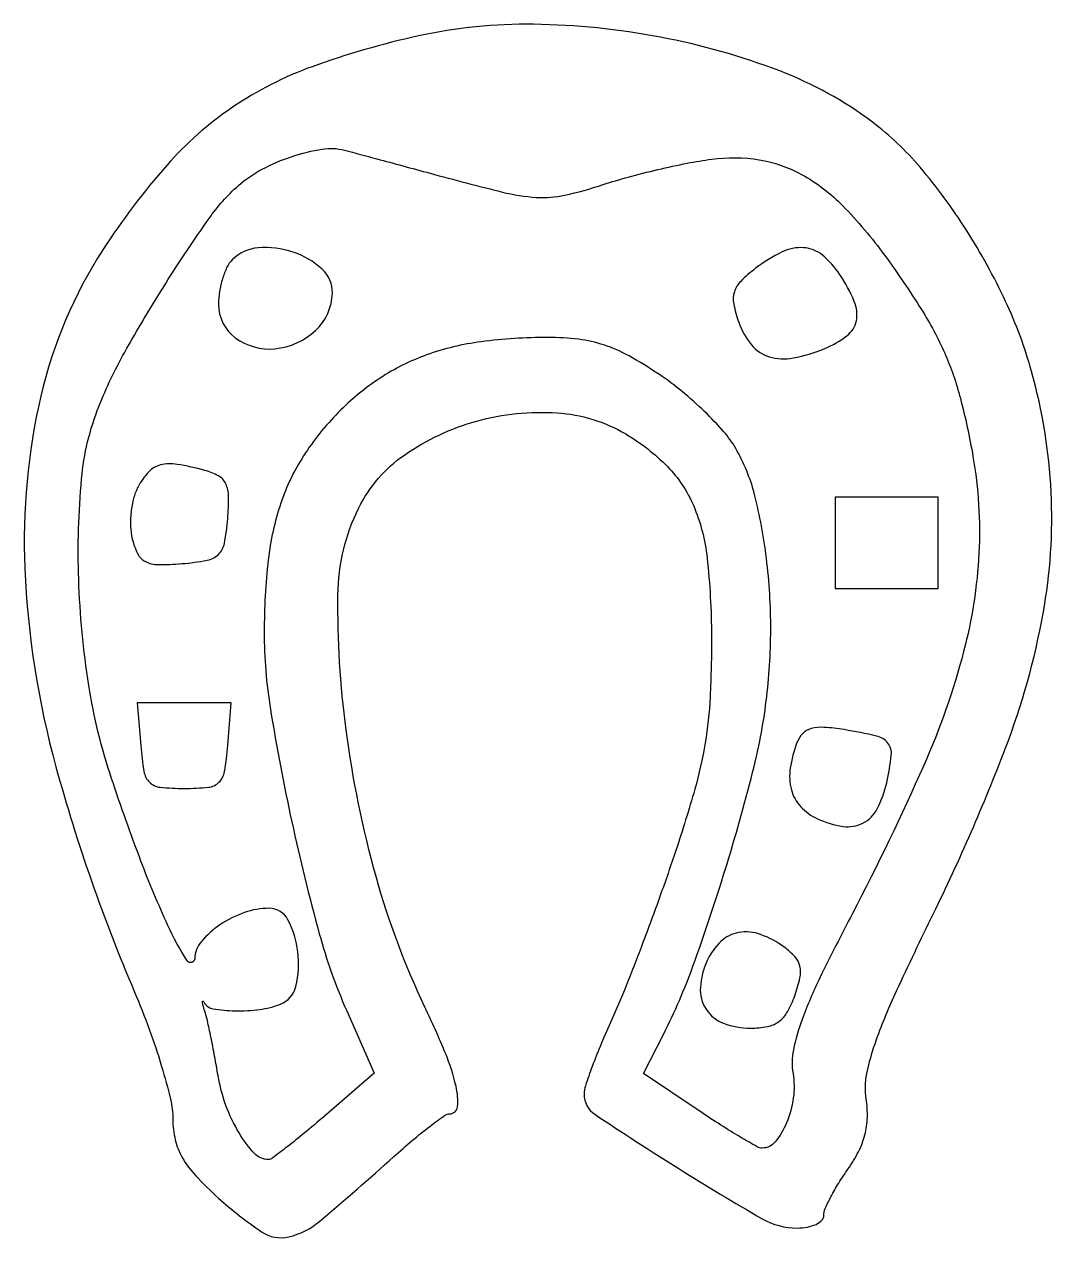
# Model space of a CAD drawing. Extents: x 0 to 90, y 0 to 106.
import ezdxf

# ---------------------------------------------------------------- set-up
doc = ezdxf.new("R2010")
doc.units = 0

msp = doc.modelspace()

# ---------------------------------------------------------------- linework, layer by layer
for points in [[(34.5, 105.408527, 0.033041), (25.193546, 102.714658, 0.062092), (18.231925, 99.162225, 0.063687), (12.469305, 94.076625, 0.03657), (6.872304, 86.674516, 0.086881), (1.441904, 73.865534, 0.067694), (0.04315, 58.782783, 0.056337), (2.766247, 41.385325, 0.034012), (9.650599, 21.661385, -0.013645), (10.93273, 18.418682, -0.014255), (12.016114, 15.157451, -0.014048), (12.790611, 12.293706, -0.059078), (13, 10.527748, 0.057888), (13.209637, 8.723097, 0.07355), (13.828087, 7.166248, 0.056867), (15.008273, 5.576414, 0.020977), (17.002881, 3.616362, 0.034972), (20.764678, 0.667789, 0.209875), (23.154403, 0.230124, 0.117693), (25.861872, 1.59494, 0.008166), (32.341427, 7.25, -0.008355), (33.988868, 8.686714, -0.012011), (35.498235, 9.898437, -0.007882), (36.787704, 10.851828, -0.156483), (37.249556, 11, 0.390213), (37.925586, 11.622355, 0.078027), (37.794582, 13.411117, 0.040432), (36.868439, 16.30569, 0.01364), (35.070072, 20.357033, -0.043559), (30.799151, 31.773567, -0.034868), (28.174137, 44.643147, -0.035348), (27.453987, 56.466197, -0.113554), (29.286221, 64.086216, -0.12584), (33.273103, 68.701513, -0.084771), (39.60716, 71.674339, -0.08378), (46.644903, 72.398341, -0.117767), (52.653817, 70.545424, -0.064873), (56.310787, 67.688861, -0.094517), (58.579355, 64.297988, -0.073469), (59.78091, 59.678805, -0.026067), (60.161897, 52.84429, -0.013079), (60.041549, 47.517916, -0.029012), (59.609007, 43.481561, -0.028028), (58.701464, 39.438386, -0.011444), (57.037878, 34.055349, -0.005379), (55.650236, 30.048332, -0.004477), (54.091183, 25.817912, -0.004521), (52.593911, 21.969986, -0.012219), (51.440274, 19.275713, 0.008028), (50.506063, 17.143471, 0.010267), (49.718021, 15.149399, 0.008377), (49.123736, 13.46438, 0.081589), (49.004052, 12.720365, 0.249451), (49.945245, 10.965307, 0.007184), (57.290324, 6.202645, 0.010188), (64.603788, 1.813592, 0.130773), (67.661282, 1, 0.04489), (68.556507, 1.080536, 0.064758), (69.313002, 1.321841, 0.084683), (69.824281, 1.676961, 0.201347), (70, 2.09563, -0.102088), (70.123731, 2.695316, -0.018061), (70.618561, 3.738107, -0.01889), (71.299571, 4.935962, -0.016013), (72.10574, 6.148498, 0.037126), (73.035444, 7.683568, 0.054014), (73.596122, 9.162285, 0.05658), (73.811291, 10.673229, 0.046284), (73.706709, 12.302869, -0.091118), (73.762667, 14.527903, -0.035228), (74.610661, 17.507088, -0.021579), (76.363331, 21.760225, -0.005482), (79.577546, 28.5, 0.022534), (85.883632, 42.973299, 0.046665), (89.199905, 54.836738, 0.056918), (89.897814, 65.459789, 0.056088), (88.191518, 76.021642, 0.041549), (85.913817, 82.16067, 0.032433), (82.482695, 88.394244, 0.033192), (78.423629, 93.910519, 0.056088), (74.25996, 97.852106, 0.070479), (66.146376, 102.339733, 0.0442), (55.694124, 105.301833, 0.043389), (44.592167, 106.427944, 0.05758)], [(35.527517, 93.382793, 0.005623), (41.854519, 91.73894, 0.044369), (44.846794, 91.273628, 0.070703), (47.303578, 91.459672, 0.025684), (50.680805, 92.387479, -0.013692), (52.865603, 93.044413, -0.008533), (55.458525, 93.699966, -0.008561), (58.039159, 94.259318, -0.015342), (60.178004, 94.616885, -0.074461), (64.348622, 94.559816, -0.086472), (68.092162, 93.257258, -0.072417), (71.658569, 90.53511, -0.036355), (75.324301, 86.19706, -0.016422), (78.547623, 81.445641, -0.037374), (80.581687, 77.61854, -0.039632), (81.953631, 73.672258, -0.02074), (83.058372, 68.586204, -0.055765), (83.576721, 60.099158, -0.051893), (82.239549, 51.491023, -0.039641), (78.740318, 41.504883, -0.016219), (72.501344, 28.546747, 0.00676), (69.662929, 22.926017, 0.024666), (68.090021, 19.254874, 0.039462), (67.338443, 16.607184, 0.089885), (67.300315, 14.5368, -0.074563), (67.326133, 12.389786, -0.063805), (66.734872, 10.204737, -0.072845), (65.746711, 8.545477, -0.22578), (64.600307, 8, -0.128992), (64.157332, 8.116214, -0.005112), (62.695444, 8.959768, -0.008737), (60.977644, 10.015458, -0.006037), (59.069447, 11.267294), (54.217794, 14.534588), (55.983161, 18.017294, 0.030613), (58.541854, 23.937622, 0.01204), (61.360555, 32.368224, 0.012013), (63.765733, 40.907347, 0.031414), (64.954706, 47.166576, 0.030876), (65.348949, 53.398376, 0.030433), (64.976466, 59.66182, 0.032357), (63.934054, 65.234002, 0.068848), (62.281997, 69.286366, 0.049139), (61.233091, 70.746989, 0.020293), (59.551526, 72.510683, 0.019844), (57.581508, 74.270029, 0.024114), (55.59817, 75.75, 0.021477), (52.941366, 77.378532, 0.046475), (50.749673, 78.341731, 0.050436), (48.534289, 78.838063, 0.029912), (45.829806, 79, 0.032272), (39.994172, 78.622953, 0.053816), (35.212858, 77.470248, 0.059762), (31.146556, 75.437942, 0.052464), (27.476254, 72.422903, 0.051963), (24.442268, 68.628047, 0.061454), (22.454084, 64.48949, 0.053397), (21.35348, 59.530555, 0.027935), (21, 53.208656, 0.040274), (21.54794, 46.416972, 0.013305), (23.415997, 36.577219, 0.013467), (25.825424, 26.780444, 0.036258), (28.219576, 20.024527), (30.614156, 14.560777), (26.246259, 10.780388, -0.005398), (24.535404, 9.331661, -0.008145), (23.011439, 8.110489, -0.003909), (21.700498, 7.110937, -0.162307), (21.367752, 7, -0.208873), (20.14529, 7.533976, -0.051828), (18.803856, 9.322258, -0.047377), (17.648961, 11.741844, -0.046386), (16.960168, 14.352691, 0.004627), (16.660874, 16.050489, 0.004795), (16.333553, 17.722353, 0.004632), (16.023005, 19.163858, 0.02061), (15.798183, 20, -0.009169), (15.63988, 20.539241, -0.049884), (15.589178, 20.839063, -0.63594), (15.642014, 20.868324, -0.108877), (15.747228, 20.75, 0.227945), (16.526146, 20.202526, 0.03576), (18.446871, 20.023528, 0.038598), (20.601107, 20.143694, 0.058448), (22.418213, 20.606989, 0.247704), (23.769956, 22.15207, 0.087508), (23.947583, 25.182299, 0.091241), (23.080791, 28.004396, 0.279672), (21.440064, 29, 0.084244), (19.270649, 28.631867, 0.064697), (17.11935, 27.551512, 0.069819), (15.495867, 26.08683, 0.166044), (14.918067, 24.589485, -0.733755), (14.260069, 24.410521, -0.034451), (12.570905, 27.492, -0.01802), (10.206733, 33.13845, -0.009282), (7.636957, 40.358913, -0.041917), (5.642591, 48.523657, -0.030534), (4.758198, 57.830701, -0.031065), (5.007884, 66.613918, -0.07236), (6.536857, 73, -0.032833), (8.761961, 77.664409, -0.013229), (12.375637, 83.731271, -0.011932), (16.173377, 89.433741, -0.058913), (18.740629, 92.307747, -0.060074), (20.809892, 93.735653, -0.040499), (23.452247, 94.86238, -0.041156), (26.074923, 95.503766, -0.103895), (28.027517, 95.407103, -0.001565), (28.945663, 95.163209, -0.000214), (30.860743, 94.647193, -0.000246), (33.128845, 94.033817, -0.000208)], [(18.2, 85.8, 0.084769), (17.739188, 85.149398, 0.037049), (17.3525, 84.161428, 0.035295), (17.088526, 83.026069, 0.039492), (17, 81.906989, 0.236672), (18.47, 78.975379, 0.187007), (21.933844, 78.011248, 0.163593), (25.490453, 79.610574, 0.202975), (26.968197, 82.889757, 0.215845), (26.07791, 84.982131, 0.106114), (23.531714, 86.480515, 0.100389), (20.474577, 86.85026, 0.178266)], [(64.029139, 85.056867, 0.031721), (62.721676, 83.913349, 0.121829), (62.164506, 82.996997, 0.126113), (62.10874, 81.944561, 0.035066), (62.549804, 80.338818, 0.087213), (63.659218, 78.365459, 0.147927), (65.219946, 77.318363, 0.122565), (67.325409, 77.206049, 0.050563), (70.079098, 78.032763, 0.065045), (72.02572, 79.154071, 0.181992), (72.846277, 80.468015, 0.153154), (72.666651, 82.160237, 0.042611), (71.38499, 84.535183, 0.076718), (69.874521, 86.212269, 0.154636), (68.237359, 86.861704, 0.132373), (66.342658, 86.492571, 0.049931)], [(9.950153, 65.906859, 0.059143), (9.56595, 64.925761, 0.036398), (9.340753, 63.704422, 0.036109), (9.293667, 62.445607, 0.052825), (9.448667, 61.348503, 0.054352), (9.93558, 60.033018, 0.162923), (10.604943, 59.364607, 0.115496), (11.696674, 59.10702, 0.021133), (13.783699, 59.191644, 0.023509), (15.998046, 59.480677, 0.150408), (16.992294, 59.992469, 0.154404), (17.513098, 60.967817, 0.02517), (17.802592, 63.119615, 0.022698), (17.877794, 65.096794, 0.108855), (17.628521, 66.189801, 0.155719), (16.99416, 66.870684, 0.062606), (15.802592, 67.355961, 0.023092), (13.372731, 67.887916, 0.103384), (11.924337, 67.834753, 0.14642), (10.887061, 67.222111, 0.063869)], [(10.189635, 43.25, 0.020532), (10.471916, 40.978462, 0.158479), (10.95933, 40.040026, 0.171123), (11.886652, 39.605214, 0.024877), (14, 39.5, 0.024877), (16.113348, 39.605214, 0.171123), (17.04067, 40.040026, 0.158479), (17.528084, 40.978462, 0.020532), (17.810365, 43.25), (18.120731, 47), (14, 47), (9.879269, 47)], [(67.647983, 43.525041, 0.055071), (67.054733, 41.261987, 0.102353), (67.163604, 39.375601, 0.121737), (67.975377, 37.903433, 0.099592), (69.43623, 36.847102, 0.069357), (71.693195, 36.175969, 0.158938), (73.423139, 36.463493, 0.154978), (74.679113, 37.724626, 0.065), (75.500865, 40.003936, 0.024564), (75.908105, 42.418532, 0.201237), (75.606733, 43.469739, 0.168705), (74.612488, 44.093304, 0.016257), (71.771885, 44.649592, 0.023336), (70.012761, 44.851384, 0.083636), (68.891086, 44.739595, 0.132165), (68.152796, 44.307984, 0.103506)], [(59.782662, 24.422341, 0.090486), (59.192097, 22.080667, 0.160689), (59.683372, 20.173306, 0.160879), (61.212491, 18.934163, 0.090749), (63.584905, 18.5, 0.048086), (65.056459, 18.641851, 0.111033), (66.068133, 19.085601, 0.107108), (66.814488, 19.931644, 0.042852), (67.453162, 21.347252, 0.02929), (67.9009, 22.906606, 0.108817), (67.905233, 23.922763, 0.131256), (67.486237, 24.740437, 0.051261), (66.536114, 25.597252, 0.070334), (64.45033, 26.712292, 0.131436), (62.556645, 26.881516, 0.147128), (60.974773, 26.089078, 0.096978)]]:
    msp.add_lwpolyline(points, format="xyb", close=True)
msp.add_lwpolyline([(71, 61), (71, 57), (75.5, 57), (80, 57), (80, 61), (80, 65), (75.5, 65), (71, 65)], close=True)

doc.saveas('drawing.dxf')
